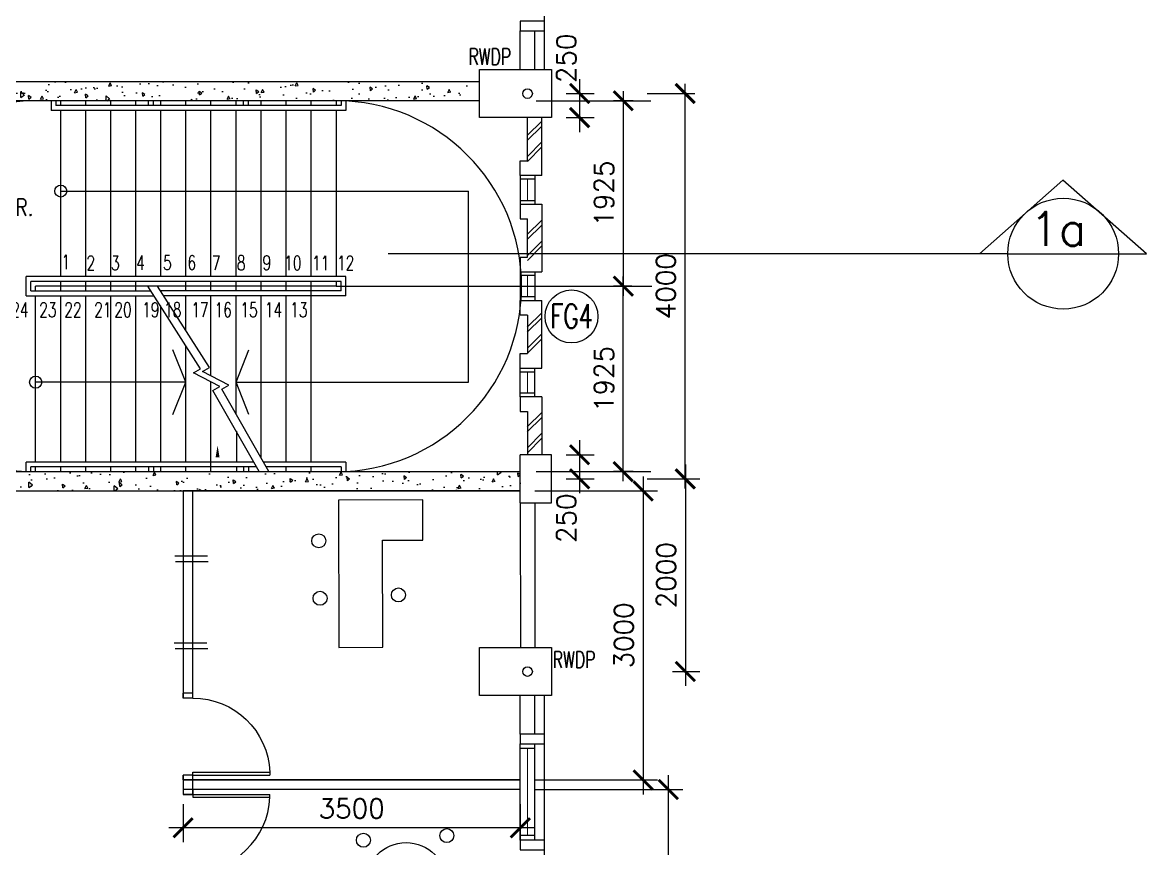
# Model space of a CAD drawing. Extents: x 2266480 to 2405436, y -858634 to -757865.
# Drawn here: x 2360276 to 2371945, y -822261 to -813687 of the extents above; entities that cross this region are included whole.
import ezdxf

# ---------------------------------------------------------------- set-up
doc = ezdxf.new("R2010")
doc.units = 0
doc.header["$LTSCALE"] = 10
doc.header["$MEASUREMENT"] = 0
doc.linetypes.add('DIVIDE', pattern=[1.25, 0.5, -0.25, 0, -0.25, 0, -0.25])
doc.layers.get('0').update_dxf_attribs({"linetype": 'CONTINUOUS'})
doc.layers.get('DEFPOINTS').update_dxf_attribs({"linetype": 'CONTINUOUS'})
for name, color, linetype in [('AR', 7, 'CONTINUOUS'), ('COL', 3, 'CONTINUOUS'), ('DOOR', 5, 'CONTINUOUS'), ('FG-T', 7, 'CONTINUOUS'), ('H', 1, 'CONTINUOUS'), ('hatch', 7, 'CONTINUOUS'), ('partition', 7, 'CONTINUOUS'), ('PL', 5, 'CONTINUOUS'), ('RWDP', 145, 'CONTINUOUS'), ('stair', 7, 'CONTINUOUS'), ('WALL', 2, 'CONTINUOUS'), ('WIN', 5, 'CONTINUOUS'), ('WP', 50, 'DIVIDE')]:
    doc.layers.add(name, color=color, linetype=linetype)
doc.styles.add('ROMANS', font='romans')
doc.styles.get("Standard").update_dxf_attribs({"font": 'ROMANS.SHX'})
doc.dimstyles.new('STANDARD$0', dxfattribs={"dimscale": 0, "dimtxt": 8, "dimasz": 6, "dimexe": 1, "dimexo": 1, "dimgap": 3, "dimtad": 1, "dimdec": 0, "dimlfac": -1, "dimrnd": 1, "dimzin": 0, "dimdsep": 46, "dimtxsty": 'Standard', "dimcen": 0, "dimclrd": 5, "dimclre": 250, "dimadec": 0, "dimazin": 0, "dimtfac": 1, "dimtdec": 4, "dimtofl": 0, "dimtmove": 0, "dimatfit": 3, "dimfxl": 1, "dimtolj": 1, "dimtzin": 0, "dimarcsym": 0})
pattern_1 = [(95, (295872.48, 1160.54), (275.776, 231.40354), [37.5, -412.5]), (40, (295872.48, 1160.54), (-314.996084, 216.884075), [30, -330]), (145.4514, (295895.46, 1179.82), (-39.219734, 448.28764), [31.870095, -350.571056]), (91.1842, (295801.77, 1231.25), (435.8465, 318.80688), [56.25, -618.75]), (141.6356, (295838.1, 1257.8), (-13.94951, 674.85584), [47.80514, -525.8565]), (36.1842, (295801.77, 1231.25), (-13.95003, 674.85583), [45, -495]), (66, (295854.8, 1248.92), (353.385786, 68.69124), [37.5, -412.5]), (11, (295854.8, 1248.92), (-170.354297, 342.40422), [30, -330]), (116.4514, (295884.25, 1254.65), (183.03181, 411.09531), [31.870095, -350.571056]), (82.5, (295872.48, 1160.54), (-113.396593, 121.994909), [0, -326, 0, -335, 0, -331.25]), (52.5, (295872.48, 1160.54), (-46.436471, 232.454725), [0, -191, 0, -318.5, 0, -126.25]), (12.5, (295793.64, 1081.69), (196.709084, 180.760381), [0, -125, 0, -390, 0, -517.5]), (2.5, (295758.28, 1046.34), (170.794992, 241.579903), [0, -162.5, 0, -259, 0, -367.5])]

# ---------------------------------------------------------------- blocks, each defined once
blk = doc.blocks.new('_ARCHTICK')
at = {"color": 0, "linetype": 'ByBlock', "const_width": 0.15}
blk.add_lwpolyline([(-0.5, -0.5), (0.5, 0.5)], dxfattribs=at)
blk = doc.blocks.new('*D79')
at = {"layer": 'DEFPOINTS', "color": 0, "transparency": 16777216}
for p in [(2366875, -818424), (2366875, -820424), (2367158, -820424)]:
    blk.add_point(p, dxfattribs=at)
at = {"layer": 'partition', "color": 7, "lineweight": -2, "transparency": 16777216}
for p, q in [((2367158, -818274), (2367158, -820574)), ((2367025, -818424), (2367308, -818424)), ((2367025, -820424), (2367308, -820424))]:
    blk.add_line(p, q, dxfattribs=at)
at = {"layer": 'partition', "color": 7, "lineweight": -2, "transparency": 16777216, "xscale": 200, "yscale": 200, "zscale": 200}
for p, rotation in [((2367158, -818424), 90), ((2367158, -820424), 270)]:
    blk.add_blockref('_ARCHTICK', p, dxfattribs=dict(at, rotation=rotation))
at = {"layer": 'partition', "color": 7, "transparency": 16777216, "insert": (2366958, -819424), "char_height": 200, "attachment_point": 5, "rotation": 90, "style": 'ROMANS'}
blk.add_mtext('\\A1;2000', dxfattribs=at)
blk = doc.blocks.new('*D197')
at = {"color": 7, "lineweight": -2, "transparency": 16777216}
for p, q in [((2366060, -814274), (2366060, -814824)), ((2365919, -814424), (2366210, -814424)), ((2365919, -814674), (2366210, -814674))]:
    blk.add_line(p, q, dxfattribs=at)
at = {"layer": 'DEFPOINTS', "color": 0, "transparency": 16777216}
for p in [(2365769, -814424), (2365769, -814674), (2366060, -814674)]:
    blk.add_point(p, dxfattribs=at)
at = {"color": 7, "lineweight": -2, "transparency": 16777216, "xscale": 200, "yscale": 200, "zscale": 200}
for p, rotation in [((2366060, -814424), 90), ((2366060, -814674), 270)]:
    blk.add_blockref('_ARCHTICK', p, dxfattribs=dict(at, rotation=rotation))
at = {"color": 7, "transparency": 16777216, "insert": (2365922, -814059), "char_height": 200, "attachment_point": 5, "rotation": 90, "style": 'ROMANS'}
blk.add_mtext('\\A1;250', dxfattribs=at)
blk = doc.blocks.new('*D190')
at = {"color": 7, "lineweight": -2, "transparency": 16777216}
for p, q in [((2366060, -818024), (2366060, -818574)), ((2365919, -818174), (2366210, -818174)), ((2365919, -818424), (2366210, -818424))]:
    blk.add_line(p, q, dxfattribs=at)
at = {"layer": 'DEFPOINTS', "color": 0, "transparency": 16777216}
for p in [(2365769, -818174), (2365769, -818424), (2366060, -818424)]:
    blk.add_point(p, dxfattribs=at)
at = {"color": 7, "lineweight": -2, "transparency": 16777216, "xscale": 200, "yscale": 200, "zscale": 200}
for p, rotation in [((2366060, -818174), 90), ((2366060, -818424), 270)]:
    blk.add_blockref('_ARCHTICK', p, dxfattribs=dict(at, rotation=rotation))
at = {"color": 7, "transparency": 16777216, "insert": (2365922, -818833), "char_height": 200, "attachment_point": 5, "rotation": 90, "style": 'ROMANS'}
blk.add_mtext('\\A1;250', dxfattribs=at)
blk = doc.blocks.new('*D191')
at = {"color": 7, "lineweight": -2, "transparency": 16777216}
for p, q in [((2367156, -818524), (2367156, -814324)), ((2366763, -814424), (2367256, -814424)), ((2366763, -818424), (2367256, -818424))]:
    blk.add_line(p, q, dxfattribs=at)
at = {"layer": 'DEFPOINTS', "color": 0, "transparency": 16777216}
for p in [(2366663, -814424), (2367156, -814424), (2366663, -818424)]:
    blk.add_point(p, dxfattribs=at)
at = {"color": 7, "lineweight": -2, "transparency": 16777216, "xscale": 200, "yscale": 200, "zscale": 200}
for p, rotation in [((2367156, -814424), 90), ((2367156, -818424), 270)]:
    blk.add_blockref('_ARCHTICK', p, dxfattribs=dict(at, rotation=rotation))
at = {"color": 7, "transparency": 16777216, "insert": (2366956, -816424), "char_height": 200, "attachment_point": 5, "rotation": 90, "style": 'ROMANS'}
blk.add_mtext('\\A1;4000', dxfattribs=at)
blk = doc.blocks.new('*D192')
at = {"layer": 'DEFPOINTS', "color": 0, "transparency": 16777216}
for p in [(2366717, -814499), (2366513, -816424), (2366701, -816424)]:
    blk.add_point(p, dxfattribs=at)
at = {"layer": 'stair', "color": 7, "lineweight": -2, "transparency": 16777216}
for p, q in [((2366617, -814499), (2366413, -814499)), ((2366513, -814399), (2366513, -816524)), ((2366601, -816424), (2366413, -816424))]:
    blk.add_line(p, q, dxfattribs=at)
at = {"layer": 'stair', "color": 7, "lineweight": -2, "transparency": 16777216, "xscale": 200, "yscale": 200, "zscale": 200}
for p, rotation in [((2366513, -814499), 90), ((2366513, -816424), 270)]:
    blk.add_blockref('_ARCHTICK', p, dxfattribs=dict(at, rotation=rotation))
at = {"layer": 'stair', "color": 7, "transparency": 16777216, "insert": (2366313, -815462), "char_height": 200, "attachment_point": 5, "rotation": 90, "style": 'ROMANS'}
blk.add_mtext('\\A1;1925', dxfattribs=at)
blk = doc.blocks.new('*D193')
at = {"layer": 'DEFPOINTS', "color": 0, "transparency": 16777216}
for p in [(2366513, -816424), (2366701, -816424), (2366717, -818349)]:
    blk.add_point(p, dxfattribs=at)
at = {"layer": 'stair', "color": 7, "lineweight": -2, "transparency": 16777216}
for p, q in [((2366513, -818449), (2366513, -816324)), ((2366601, -816424), (2366413, -816424)), ((2366617, -818349), (2366413, -818349))]:
    blk.add_line(p, q, dxfattribs=at)
at = {"layer": 'stair', "color": 7, "lineweight": -2, "transparency": 16777216, "xscale": 200, "yscale": 200, "zscale": 200}
for p, rotation in [((2366513, -816424), 90), ((2366513, -818349), 270)]:
    blk.add_blockref('_ARCHTICK', p, dxfattribs=dict(at, rotation=rotation))
at = {"layer": 'stair', "color": 7, "transparency": 16777216, "insert": (2366313, -817387), "char_height": 200, "attachment_point": 5, "rotation": 90, "style": 'ROMANS'}
blk.add_mtext('\\A1;1925', dxfattribs=at)
blk = doc.blocks.new('D900')
at = {"layer": 'DOOR', "color": 7}
for p, q in [((50, 100), (50, 899)), ((80, 899), (50, 899)), ((80, 100), (80, 899)), ((0, 100), (0, 0)), ((0, 100), (50, 100)), ((0, 0), (50, 0)), ((50, 100), (50, 0)), ((50, 100), (80, 100)), ((850, 100), (850, 0)), ((850, 100), (900, 100)), ((850, 0), (900, 0)), ((900, 100), (900, 0))]:
    blk.add_line(p, q, dxfattribs=at)
blk.add_arc((50, 100), 800, 0, 87.8509, dxfattribs=at)
blk = doc.blocks.new('*D422')
at = {"color": 7, "linetype": 'Continuous', "lineweight": -2, "ltscale": 0.6, "transparency": 16777216}
for p, q in [((2366981, -821499), (2366981, -826524)), ((2365594, -821649), (2367131, -821649)), ((2365169, -826374), (2367131, -826374))]:
    blk.add_line(p, q, dxfattribs=at)
at = {"layer": 'DEFPOINTS', "color": 0, "linetype": 'Continuous', "ltscale": 0.6, "transparency": 16777216}
for p in [(2365444, -821649), (2365019, -826374), (2366981, -826374)]:
    blk.add_point(p, dxfattribs=at)
at = {"color": 7, "linetype": 'Continuous', "lineweight": -2, "ltscale": 0.6, "transparency": 16777216, "xscale": 200, "yscale": 200, "zscale": 200}
for p, rotation in [((2366981, -821649), 90), ((2366981, -826374), 270)]:
    blk.add_blockref('_ARCHTICK', p, dxfattribs=dict(at, rotation=rotation))
at = {"color": 7, "linetype": 'Continuous', "ltscale": 0.6, "transparency": 16777216, "insert": (2366781, -824012), "char_height": 200, "attachment_point": 5, "rotation": 90, "style": 'ROMANS'}
blk.add_mtext('\\A1;4725', dxfattribs=at)
blk = doc.blocks.new('*D423')
at = {"color": 7, "linetype": 'Continuous', "lineweight": -2, "ltscale": 0.6, "transparency": 16777216}
for p, q in [((2366720, -818399), (2366720, -821699)), ((2365594, -818549), (2366870, -818549)), ((2365594, -821549), (2366870, -821549))]:
    blk.add_line(p, q, dxfattribs=at)
at = {"layer": 'DEFPOINTS', "color": 0, "linetype": 'Continuous', "ltscale": 0.6, "transparency": 16777216}
for p in [(2365444, -818549), (2365444, -821549), (2366720, -821549)]:
    blk.add_point(p, dxfattribs=at)
at = {"color": 7, "linetype": 'Continuous', "lineweight": -2, "ltscale": 0.6, "transparency": 16777216, "xscale": 200, "yscale": 200, "zscale": 200}
for p, rotation in [((2366720, -818549), 90), ((2366720, -821549), 270)]:
    blk.add_blockref('_ARCHTICK', p, dxfattribs=dict(at, rotation=rotation))
at = {"color": 7, "linetype": 'Continuous', "ltscale": 0.6, "transparency": 16777216, "insert": (2366520, -820049), "char_height": 200, "attachment_point": 5, "rotation": 90, "style": 'ROMANS'}
blk.add_mtext('\\A1;3000', dxfattribs=at)
blk = doc.blocks.new('*D424')
at = {"color": 7, "linetype": 'Continuous', "lineweight": -2, "ltscale": 0.6, "transparency": 16777216}
for p, q in [((2361944, -821799), (2361944, -822196)), ((2365444, -821799), (2365444, -822196)), ((2365594, -822046), (2361794, -822046))]:
    blk.add_line(p, q, dxfattribs=at)
at = {"layer": 'DEFPOINTS', "color": 0, "linetype": 'Continuous', "ltscale": 0.6, "transparency": 16777216}
for p in [(2361944, -821649), (2365444, -821649), (2361944, -822046)]:
    blk.add_point(p, dxfattribs=at)
at = {"color": 7, "linetype": 'Continuous', "lineweight": -2, "ltscale": 0.6, "transparency": 16777216, "xscale": 200, "yscale": 200, "zscale": 200, "rotation": 180}
blk.add_blockref('_ARCHTICK', (2361944, -822046), dxfattribs=at)
at = {"color": 7, "linetype": 'Continuous', "lineweight": -2, "ltscale": 0.6, "transparency": 16777216, "xscale": 200, "yscale": 200, "zscale": 200}
blk.add_blockref('_ARCHTICK', (2365444, -822046), dxfattribs=at)
at = {"color": 7, "linetype": 'Continuous', "ltscale": 0.6, "transparency": 16777216, "insert": (2363694, -821846), "char_height": 200, "attachment_point": 5, "style": 'ROMANS'}
blk.add_mtext('\\A1;3500', dxfattribs=at)

msp = doc.modelspace()

# ---------------------------------------------------------------- hatches: boundary and pattern name
at = {"layer": 'hatch'}
h = msp.add_hatch(dxfattribs=at)
h.set_pattern_fill('AR-CONC', color=0, scale=50, angle=45, style=0)
h.set_pattern_definition(pattern_1)
h.paths.add_polyline_path([(2360049.4, -814299.1), (2365019.4, -814299.1), (2365019.4, -814499.1), (2360049.4, -814499.1)])
h = msp.add_hatch(dxfattribs=at)
h.set_pattern_fill('AR-CONC', color=0, scale=50, angle=45, style=0)
h.set_pattern_definition(pattern_1)
h.paths.add_polyline_path([(2360049.4, -818349.1), (2360049.4, -818549.1), (2365444.4, -818549.1), (2365444.4, -818349.1)])

# ---------------------------------------------------------------- linework, layer by layer
at = {"color": 0}
for p, q in [((2365694.4, -814174.1), (2365694.4, -808674.1)), ((2365694.4, -826174.1), (2365694.4, -820674.1))]:
    msp.add_line(p, q, dxfattribs=at)
at = {"linetype": 'Continuous', "ltscale": 0.6}
for p, q in [((2365444.4, -818549.1), (2361944.4, -818549.1)), ((2361944.4, -818549.1), (2362044.4, -818549.1)), ((2362044.4, -818549.1), (2361944.4, -818549.1)), ((2361944.4, -818549.1), (2361944.4, -820699.1)), ((2362044.4, -820699.1), (2362044.4, -818549.1)), ((2361856.4, -819222.8), (2362195.8, -819222.8)), ((2361865.3, -819281.4), (2362204.7, -819281.4)), ((2361850.8, -820127), (2362190.2, -820127)), ((2361859.7, -820185.7), (2362199.1, -820185.7)), ((2363560.1, -820173.4), (2364017.7, -820172)), ((2361944.4, -821499.1), (2361944.4, -821699.1)), ((2362044.4, -821499.1), (2361944.4, -821499.1)), ((2362044.4, -821699.1), (2362044.4, -821499.1)), ((2365444.4, -821549.1), (2361944.4, -821549.1)), ((2361944.4, -821549.1), (2365444.4, -821549.1)), ((2365444.4, -821649.1), (2361944.4, -821649.1)), ((2361944.4, -821699.1), (2362044.4, -821699.1))]:
    msp.add_line(p, q, dxfattribs=at)
msp.add_lwpolyline([(2364017.7, -820172), (2364014.5, -819062.1), (2364432.2, -819060.9), (2364430.9, -818641.2), (2363555.6, -818643.8), (2363560.1, -820173.4)], dxfattribs=at)
at = {"color": 0, "ltscale": 0.6}
for centre, radius in [((2363351.9, -819066.6), 72.4), ((2363365.4, -819663.8), 72.4), ((2364178.9, -819629.1), 72.4), ((2364682.1, -822127.2), 72.4), ((2363815.5, -822175.2), 72.4), ((2364258.7, -822620), 420.4)]:
    msp.add_circle(centre, radius, dxfattribs=at)
at = {"layer": 'AR', "color": 0}
for p, q in [((2370210.5, -816086.9), (2371078, -815324.6)), ((2371945.5, -816086.9), (2371078, -815324.6)), ((2370210.5, -816086.9), (2364072.2, -816086.9)), ((2370505.6, -816086.9), (2370210.5, -816086.9)), ((2370505.6, -816086.9), (2371655.6, -816086.9)), ((2371655.6, -816086.9), (2371945.5, -816086.9))]:
    msp.add_line(p, q, dxfattribs=at)
msp.add_circle((2371080.6, -816086.9), 575, dxfattribs=at)
at = {"layer": 'COL', "color": 0}
for p, q in [((2360049.4, -814299.1), (2365019.4, -814299.1)), ((2365019.4, -814499.1), (2360049.4, -814499.1)), ((2365444.4, -818674.1), (2365444.4, -818174.1)), ((2365769.4, -818174.1), (2365444.4, -818174.1)), ((2365769.4, -818674.1), (2365769.4, -818174.1)), ((2360049.4, -818349.1), (2365444.4, -818349.1)), ((2360049.4, -818549.1), (2365444.4, -818549.1)), ((2365444.4, -818674.1), (2365769.4, -818674.1))]:
    msp.add_line(p, q, dxfattribs=at)
for points in [[(2365769.4, -814674.1), (2365019.4, -814674.1), (2365019.4, -814174.1), (2365769.4, -814174.1)], [(2365769.4, -820674.1), (2365019.4, -820674.1), (2365019.4, -820174.1), (2365769.4, -820174.1)]]:
    msp.add_lwpolyline(points, close=True, dxfattribs=at)
at = {"layer": 'FG-T', "color": 0}
msp.add_circle((2365976, -816738.5), 275, dxfattribs=at)
at = {"layer": 'H', "color": 0}
for p, q in [((2365517.3, -814859.9), (2365667.3, -814709.9)), ((2365517.3, -814911.6), (2365667.3, -814761.6)), ((2365519.4, -815076.6), (2365669.4, -814926.6)), ((2365519.4, -815128.3), (2365669.4, -814978.3)), ((2365517.3, -815888.5), (2365667.3, -815738.5)), ((2365517.3, -815940.2), (2365667.3, -815790.2)), ((2365519.4, -816105.3), (2365669.4, -815955.3)), ((2365519.4, -816156.9), (2365669.4, -816006.9)), ((2365517.3, -816851), (2365667.3, -816701)), ((2365517.3, -816902.7), (2365667.3, -816752.7)), ((2365519.4, -817067.8), (2365669.4, -816917.8)), ((2365519.4, -817119.4), (2365669.4, -816969.4)), ((2365517.3, -817884.2), (2365667.3, -817734.2)), ((2365517.3, -817935.9), (2365667.3, -817785.9)), ((2365519.4, -818100.9), (2365669.4, -817950.9)), ((2365519.4, -818152.6), (2365669.4, -818002.6))]:
    msp.add_line(p, q, dxfattribs=at)
at = {"layer": 'PL', "color": 0}
for p, q in [((2365444.4, -815274.1), (2365444.4, -815574.1)), ((2365594.4, -815312.1), (2365444.4, -815312.1)), ((2365594.4, -815274.1), (2365594.4, -815574.1)), ((2365444.4, -816274.1), (2365444.4, -816574.1)), ((2365594.4, -816312.1), (2365444.4, -816312.1)), ((2365594.4, -816274.1), (2365594.4, -816574.1)), ((2365594.4, -816536.1), (2365444.4, -816536.1)), ((2365443, -817574.1), (2365443, -817274.1)), ((2365594.4, -817574.1), (2365594.4, -817274.1)), ((2365594.4, -817536.1), (2365444.4, -817536.1))]:
    msp.add_line(p, q, dxfattribs=at)
at = {"layer": 'RWDP', "color": 0}
for centre in [(2365519.4, -814425), (2365519.4, -820424.1)]:
    msp.add_circle(centre, 50, dxfattribs=at)
at = {"layer": 'stair', "color": 0}
for p, q in [((2360573.1, -814499.1), (2360573.1, -814599.1)), ((2360623.1, -814499.1), (2360623.1, -814549.1)), ((2360673.1, -814549.1), (2360673.1, -814499.1)), ((2360933.1, -814549.1), (2360933.1, -814499.1)), ((2361193.1, -814549.1), (2361193.1, -814499.1)), ((2361453.1, -814549.1), (2361453.1, -814499.1)), ((2361584.8, -814549.1), (2361584.8, -814499.1)), ((2361634.8, -814549.1), (2361634.8, -814499.1)), ((2361713.1, -814549.1), (2361713.1, -814499.1)), ((2361973.1, -814549.1), (2361973.1, -814499.1)), ((2362233.1, -814549.1), (2362233.1, -814499.1)), ((2362493.1, -814549.1), (2362493.1, -814499.1)), ((2362571.4, -814549.1), (2362571.4, -814499.1)), ((2362621.4, -814549.1), (2362621.4, -814499.1)), ((2362753.1, -814549.1), (2362753.1, -814499.1)), ((2363013.1, -814549.1), (2363013.1, -814499.1)), ((2363273.1, -814549.1), (2363273.1, -814499.1)), ((2363533.1, -814499.1), (2363533.1, -814549.1)), ((2363583.1, -814499.1), (2363583.1, -814549.1)), ((2363633.1, -814499.1), (2363633.1, -814599.1)), ((2365608.1, -814499.1), (2366799.1, -814499.1)), ((2363633.1, -814599.1), (2360573.1, -814599.1)), ((2363583.1, -814549.1), (2360623.1, -814549.1)), ((2360673.1, -816324.1), (2360673.1, -814599.1)), ((2360933.1, -816324.1), (2360933.1, -814599.1)), ((2361193.1, -816324.1), (2361193.1, -814599.1)), ((2361453.1, -816324.1), (2361453.1, -814599.1)), ((2361713.1, -816324.1), (2361713.1, -814599.1)), ((2361973.1, -816324.1), (2361973.1, -814599.1)), ((2362233.1, -816324.1), (2362233.1, -814599.1)), ((2362493.1, -816324.1), (2362493.1, -814599.1)), ((2362753.1, -816324.1), (2362753.1, -814599.1)), ((2363013.1, -816324.1), (2363013.1, -814599.1)), ((2363273.1, -816324.1), (2363273.1, -814599.1)), ((2363533.1, -814599.1), (2363533.1, -816324.1)), ((2360673.1, -815436.6), (2364905.7, -815436.6)), ((2364905.7, -817420.7), (2364905.7, -815436.6)), ((2363633.1, -816324.1), (2360313.1, -816324.1)), ((2360313.1, -816524.1), (2360313.1, -816324.1)), ((2363583.1, -816374.1), (2360363.1, -816374.1)), ((2360363.1, -816474.1), (2360363.1, -816374.1)), ((2360673.1, -816424.1), (2360673.1, -816374.1)), ((2360933.1, -816424.1), (2360933.1, -816374.1)), ((2361193.1, -816424.1), (2361193.1, -816374.1)), ((2361193.1, -816424.1), (2361193.1, -816374.1)), ((2361453.1, -816424.1), (2361453.1, -816374.1)), ((2361453.1, -816424.1), (2361453.1, -816374.1)), ((2361973.1, -816424.1), (2361973.1, -816374.1)), ((2362233.1, -816424.1), (2362233.1, -816374.1)), ((2362493.1, -816424.1), (2362493.1, -816374.1)), ((2362753.1, -816424.1), (2362753.1, -816374.1)), ((2363013.1, -816424.1), (2363013.1, -816374.1)), ((2363273.1, -816424.1), (2363273.1, -816374.1)), ((2363273.1, -818249.1), (2363273.1, -816374.1)), ((2363533.1, -816374.1), (2363533.1, -816424.1)), ((2363583.1, -816474.1), (2363583.1, -816374.1)), ((2363633.1, -816524.1), (2363633.1, -816324.1)), ((2360363.1, -816474.1), (2361608.2, -816474.1)), ((2360708.1, -816424.1), (2360413.1, -816424.1)), ((2360413.1, -816474.1), (2360413.1, -816424.1)), ((2363533.1, -816424.1), (2360673.1, -816424.1)), ((2360673.1, -816474.1), (2360673.1, -816424.1)), ((2360933.1, -816474.1), (2360933.1, -816424.1)), ((2361193.1, -816474.1), (2361193.1, -816424.1)), ((2361453.1, -816474.1), (2361453.1, -816424.1)), ((2363583.1, -816474.1), (2361708.8, -816474.1)), ((2363533.1, -816424.1), (2361733.7, -816424.1)), ((2361973.1, -816474.1), (2361973.1, -816424.1)), ((2361973.1, -816474.1), (2361973.1, -816428.5)), ((2362233.1, -816474.1), (2362233.1, -816424.1)), ((2362233.1, -816474.1), (2362233.1, -816424.1)), ((2362493.1, -816474.1), (2362493.1, -816424.1)), ((2362493.1, -816474.1), (2362493.1, -816424.1)), ((2362753.1, -816474.1), (2362753.1, -816424.1)), ((2362753.1, -816474.1), (2362753.1, -816424.1)), ((2363013.1, -816474.1), (2363013.1, -816424.1)), ((2363013.1, -816474.1), (2363013.1, -816424.1)), ((2363273.1, -816474.1), (2363273.1, -816424.1)), ((2363273.1, -816474.1), (2363273.1, -816424.1)), ((2363533.1, -816424.1), (2366810.1, -816424.1)), ((2360313.1, -816524.1), (2361640.1, -816524.1)), ((2360413.1, -818249.1), (2360413.1, -816524.1)), ((2360673.1, -818249.1), (2360673.1, -816524.1)), ((2360933.1, -818249.1), (2360933.1, -816524.1)), ((2361193.1, -818249.1), (2361193.1, -816524.1)), ((2361453.1, -818249.1), (2361453.1, -816524.1)), ((2363633.1, -816524.1), (2361740.8, -816524.1)), ((2361973.1, -816887.7), (2361973.1, -816524.1)), ((2362233.1, -817356), (2362233.1, -816524.1)), ((2362493.1, -817752.5), (2362493.1, -816524.1)), ((2362753.1, -818207.4), (2362753.1, -816524.1)), ((2363013.1, -818249.1), (2363013.1, -816524.1)), ((2361713.1, -818249.1), (2361713.1, -816626.8)), ((2361973.1, -818249.1), (2361973.1, -817046)), ((2361973.1, -817420.7), (2360413.1, -817420.7)), ((2362233.1, -818349.1), (2362233.1, -817418)), ((2362493.1, -817420.7), (2364905.7, -817420.7)), ((2362500.6, -818249.1), (2362500.6, -817928.4)), ((2360313.1, -818349.1), (2360313.1, -818249.1)), ((2362676.4, -818249.1), (2360313.1, -818249.1)), ((2360363.1, -818349.1), (2360363.1, -818299.1)), ((2362705, -818299.1), (2360363.1, -818299.1)), ((2360413.1, -818349.1), (2360413.1, -818299.1)), ((2360673.1, -818349.1), (2360673.1, -818299.1)), ((2360933.1, -818349.1), (2360933.1, -818299.1)), ((2361193.1, -818349.1), (2361193.1, -818299.1)), ((2361453.1, -818349.1), (2361453.1, -818299.1)), ((2361584.8, -818299.1), (2361584.8, -818349.1)), ((2361634.8, -818299.1), (2361634.8, -818349.1)), ((2361713.1, -818349.1), (2361713.1, -818299.1)), ((2361973.1, -818349.1), (2361973.1, -818299.1)), ((2362500.6, -818349.1), (2362500.6, -818299.1)), ((2362571.4, -818299.1), (2362571.4, -818349.1)), ((2362621.4, -818299.1), (2362621.4, -818349.1)), ((2363633.1, -818249.1), (2362776.9, -818249.1)), ((2363583.1, -818299.1), (2362805.5, -818299.1)), ((2363013.1, -818349.1), (2363013.1, -818299.1)), ((2363273.1, -818349.1), (2363273.1, -818299.1)), ((2363583.1, -818299.1), (2363583.1, -818349.1)), ((2363633.1, -818249.1), (2363633.1, -818349.1)), ((2365608.1, -818349.1), (2366799.1, -818349.1))]:
    msp.add_line(p, q, dxfattribs=at)
for points in [[(2362733.6, -818349.1), (2362252.3, -817507.2), (2362324.6, -817465.9), (2362051.1, -817322.8), (2362123.3, -817281.5), (2361576.3, -816424.1)], [(2362834.1, -818349.1), (2362345.2, -817493.8), (2362417.4, -817452.5), (2362144, -817309.4), (2362216.2, -817268.1), (2361676.9, -816424.1)], [(2361838.3, -817757.7), (2361973.1, -817420.7), (2361838.3, -817083.6)], [(2362627.8, -817757.7), (2362493.1, -817420.7), (2362627.8, -817083.6)]]:
    msp.add_lwpolyline(points, dxfattribs=at)
for centre in [(2360673.1, -815436.6), (2360413.1, -817420.7)]:
    msp.add_circle(centre, 62.5, dxfattribs=at)
for centre, start, end in [((2360413.1, -816424.1), 90, 270), ((2363533.1, -816424.1), 270, 90)]:
    msp.add_arc(centre, 1925, start, end, dxfattribs=at)
at = {"layer": 'WALL', "color": 0}
for p, q in [((2365444.4, -814174.1), (2365444.4, -813774.1)), ((2365594.4, -814174.1), (2365594.4, -813774.1)), ((2365669.4, -815274.1), (2365669.4, -814674.1)), ((2365444.4, -815124.1), (2365519.4, -815124.1)), ((2365444.4, -815274.1), (2365444.4, -815124.1)), ((2365669.4, -815274.1), (2365444.4, -815274.1)), ((2365444.4, -815574.1), (2365444.4, -815724.1)), ((2365444.4, -815574.1), (2365669.4, -815574.1)), ((2365669.4, -815574.1), (2365669.4, -816274.1)), ((2365444.4, -815724.1), (2365519.4, -815724.1)), ((2365519.4, -816124.1), (2365519.4, -815724.1)), ((2365444.4, -816124.1), (2365519.4, -816124.1)), ((2365669.4, -817274.1), (2365669.4, -816574.1)), ((2365519.4, -816724.1), (2365444.4, -816724.1)), ((2365519.4, -816724.1), (2365519.4, -817124.1)), ((2365444.4, -817274.1), (2365444.4, -817124.1)), ((2365444.4, -817124.1), (2365519.4, -817124.1)), ((2365444.4, -817274.1), (2365669.4, -817274.1)), ((2365669.4, -817574.1), (2365444.4, -817574.1)), ((2365444.4, -817574.1), (2365444.4, -817724.1)), ((2365669.4, -817574.1), (2365669.4, -818174.1)), ((2365444.4, -817724.1), (2365519.4, -817724.1)), ((2365519.4, -817724.1), (2365519.4, -818174.1)), ((2365444.4, -818674.1), (2365446.2, -820174.1)), ((2365596.2, -818674.1), (2365596.2, -820174.1)), ((2365444.4, -821074.1), (2365444.4, -820674.1)), ((2365594.4, -821074.1), (2365594.4, -820674.1))]:
    msp.add_line(p, q, dxfattribs=at)
for points in [[(2365694.4, -813674.1), (2365444.4, -813674.1), (2365444.4, -813774.1), (2365694.4, -813774.1)], [(2365694.4, -821074.1), (2365444.4, -821074.1), (2365444.4, -821174.1), (2365694.4, -821174.1)], [(2365694.4, -822174.1), (2365444.4, -822174.1), (2365444.4, -822274.1), (2365694.4, -822274.1)]]:
    msp.add_lwpolyline(points, close=True, dxfattribs=at)
for points in [[(2365519.4, -815124.1), (2365519.4, -814674.1)], [(2365444.4, -816124.1), (2365444.4, -816274.1), (2365669.4, -816274.1)], [(2365444.4, -816724.1), (2365444.4, -816574.1), (2365669.4, -816574.1)]]:
    msp.add_lwpolyline(points, dxfattribs=at)
at = {"layer": 'WIN', "color": 0}
for p, q in [((2365444.4, -815536.1), (2365594.4, -815536.1)), ((2365444.4, -815724.1), (2365519.4, -815724.1)), ((2365444.4, -817312.1), (2365594.4, -817312.1)), ((2365444.4, -822174.1), (2365444.4, -821174.1)), ((2365594.4, -821224.1), (2365444.4, -821224.1)), ((2365594.4, -822174.1), (2365594.4, -821174.1)), ((2365594.4, -822124.1), (2365444.4, -822124.1))]:
    msp.add_line(p, q, dxfattribs=at)
at = {"layer": 'WIN', "color": 0, "const_width": 10, "flags": 128}
for points in [[(2365519.4, -815312.1), (2365519.4, -815536.1)], [(2365519.4, -816312.1), (2365519.4, -816536.1)], [(2365519.4, -817536.1), (2365519.4, -817312.1)], [(2365519.4, -822124.1), (2365519.4, -821224.1)]]:
    msp.add_lwpolyline(points, dxfattribs=at)
at = {"layer": 'WP', "color": 0}
msp.add_solid([(2362281, -818202.1), (2362322.6, -818202.1), (2362301.8, -818077.1)], dxfattribs=at)

# ---------------------------------------------------------------- block references
at = {"layer": 'stair', "color": 0, "xscale": -1, "rotation": 269.9999991462263}
msp.add_blockref('D900', (2361944.4, -821549.1), dxfattribs=at)
at = {"layer": 'stair', "color": 0, "rotation": 269.9999991995872}
msp.add_blockref('D900', (2361944.4, -821649.1), dxfattribs=at)

# ---------------------------------------------------------------- texts
at = {"layer": 'AR', "color": 0, "style": 'ROMANS'}
msp.add_text('1a', height=350, dxfattribs=at).set_placement((2370735.7, -816003.6))
at = {"layer": 'FG-T', "color": 0, "style": 'ROMANS', "width": 0.7}
msp.add_text('FG4', height=250, dxfattribs=at).set_placement((2365757.2, -816860.6))
at = {"layer": 'RWDP', "color": 0, "style": 'ROMANS', "width": 0.7}
for p in [(2364906.6, -814126.8), (2365781.6, -820384.8)]:
    msp.add_text('RWDP', height=170, dxfattribs=at).set_placement(p)
at = {"layer": 'stair', "color": 0, "style": 'ROMANS'}
for s, height, width, p in [('5TH FLR.', 175, 0.8, (2359550.8, -815693.7)), ('1', 150, 0.7, (2360681.2, -816249.1)), ('2', 150, 0.7, (2360940.8, -816259.6)), ('3', 150, 0.7, (2361195.3, -816259.6)), ('4', 150, 0.7, (2361455.9, -816254.4)), ('5', 150, 0.7, (2361735.3, -816254.4)), ('6', 150, 0.7, (2361988.7, -816254.4)), ('7', 150, 0.7, (2362242.3, -816259.1)), ('8', 150, 0.7, (2362501.8, -816256.6)), ('9', 150, 0.7, (2362768.2, -816256.6)), ('10', 150, 0.7, (2362992.8, -816257.6)), ('11', 150, 0.7, (2363280.9, -816257.6)), ('12', 150, 0.7, (2363540.9, -816257.6)), ('24', 150, 0.7, (2360159.1, -816744.3)), ('23', 150, 0.7, (2360450.1, -816744.3)), ('22', 150, 0.7, (2360710.1, -816744.3)), ('21', 150, 0.7, (2361020.8, -816744.3)), ('20', 150, 0.7, (2361230.1, -816744.3)), ('19', 150, 0.7, (2361517.9, -816744.3)), ('18', 150, 0.7, (2361745.9, -816744.3)), ('17', 150, 0.7, (2362028.5, -816744.3)), ('16', 150, 0.7, (2362270.1, -816744.3)), ('15', 150, 0.7, (2362537.6, -816744.3)), ('14', 150, 0.7, (2362791.8, -816744.3)), ('13', 150, 0.7, (2363055.6, -816744.3))]:
    msp.add_text(s, height=height, dxfattribs=dict(at, width=width)).set_placement(p)

# ---------------------------------------------------------------- dimensions: what is measured, and where the dimension line sits
at = {"color": 0}
for base, p1, p2, picture, middle in [((2366059.7, -814674.1), (2365769.4, -814424.1), (2365769.4, -814674.1), '*D197', (2365922.2, -814059.2)), ((2366059.7, -818424.1), (2365769.4, -818174.1), (2365769.4, -818424.1), '*D190', (2365922.2, -818833.1))]:
    dim = msp.add_linear_dim(base=base, p1=p1, p2=p2, angle=270, dimstyle='STANDARD$0', override={"dimscale": 100, "dimtxt": 2, "dimasz": 2, "dimexe": 1.5, "dimexo": 1.5, "dimgap": 1, "dimtxsty": 'ROMANS', "dimblk": 'ARCHTICK', "dimdle": 1.5, "dimclrd": 7, "dimclre": 7, "dimclrt": 7, "dimtdec": 0, "dimtmove": 2}, dxfattribs=at)
    dim.commit()
    dim.dimension.update_dxf_attribs({"geometry": picture, "text_midpoint": middle, "dimtype": 161})
dim = msp.add_aligned_dim(p1=(2366663.1, -818424.1), p2=(2366663.1, -814424.1), distance=-493, dimstyle='STANDARD$0', override={"dimscale": 100, "dimtxt": 2, "dimasz": 2, "dimgap": 1, "dimtxsty": 'ROMANS', "dimblk": 'ARCHTICK', "dimdle": 1, "dimclrd": 7, "dimclre": 7, "dimclrt": 7, "dimtdec": 0, "dimtmove": 2}, dxfattribs=at)
dim.commit()
dim.dimension.update_dxf_attribs({"geometry": '*D191', "text_midpoint": (2366956.1, -816424.1)})
at = {"linetype": 'Continuous', "ltscale": 0.6}
for base, p1, p2, picture, middle in [((2366720.3, -821549.1), (2365444.4, -818549.1), (2365444.4, -821549.1), '*D423', (2366520.3, -820049.1)), ((2366980.7, -826374.1), (2365444.4, -821649.1), (2365019.4, -826374.1), '*D422', (2366780.7, -824011.6))]:
    dim = msp.add_linear_dim(base=base, p1=p1, p2=p2, angle=90, dimstyle='STANDARD$0', override={"dimscale": 100, "dimtxt": 2, "dimasz": 2, "dimexe": 1.5, "dimexo": 1.5, "dimgap": 1, "dimtxsty": 'ROMANS', "dimblk": 'ARCHTICK', "dimdle": 1.5, "dimclrd": 7, "dimclre": 7, "dimclrt": 7, "dimtdec": 0, "dimtmove": 2}, dxfattribs=at)
    dim.commit()
    dim.dimension.update_dxf_attribs({"geometry": picture, "text_midpoint": middle})
dim = msp.add_linear_dim(base=(2361944.4, -822046), p1=(2365444.4, -821649.1), p2=(2361944.4, -821649.1), dimstyle='STANDARD$0', override={"dimscale": 100, "dimtxt": 2, "dimasz": 2, "dimexe": 1.5, "dimexo": 1.5, "dimgap": 1, "dimtxsty": 'ROMANS', "dimblk": 'ARCHTICK', "dimdle": 1.5, "dimclrd": 7, "dimclre": 7, "dimclrt": 7, "dimtdec": 0, "dimtmove": 2}, dxfattribs=at)
dim.commit()
dim.dimension.update_dxf_attribs({"geometry": '*D424', "text_midpoint": (2363694.4, -821846)})
at = {"layer": 'partition', "color": 0}
dim = msp.add_linear_dim(base=(2367157.9, -820424.1), p1=(2366875.4, -818424.1), p2=(2366875.4, -820424.1), angle=90, dimstyle='STANDARD$0', override={"dimscale": 100, "dimtxt": 2, "dimasz": 2, "dimexe": 1.5, "dimexo": 1.5, "dimgap": 1, "dimtxsty": 'ROMANS', "dimblk": 'ARCHTICK', "dimdle": 1.5, "dimclrd": 7, "dimclre": 7, "dimclrt": 7, "dimtdec": 0, "dimtmove": 2}, dxfattribs=at)
dim.commit()
dim.dimension.update_dxf_attribs({"geometry": '*D79', "text_midpoint": (2366957.9, -819424.1)})
at = {"layer": 'stair', "color": 0}
for p1, angle, picture, middle in [((2366717.1, -814499.1), 90, '*D192', (2366313.1, -815461.6)), ((2366717.1, -818349.1), 270, '*D193', (2366313.1, -817386.6))]:
    dim = msp.add_linear_dim(base=(2366513.1, -816424.1), p1=p1, p2=(2366701.1, -816424.1), angle=angle, dimstyle='STANDARD$0', override={"dimscale": 100, "dimtxt": 2, "dimasz": 2, "dimgap": 1, "dimtxsty": 'ROMANS', "dimblk": 'ARCHTICK', "dimdle": 1, "dimclrd": 7, "dimclre": 7, "dimclrt": 7, "dimtdec": 0, "dimtmove": 2}, dxfattribs=at)
    dim.commit()
    dim.dimension.update_dxf_attribs({"geometry": picture, "text_midpoint": middle})

doc.saveas('drawing.dxf')
